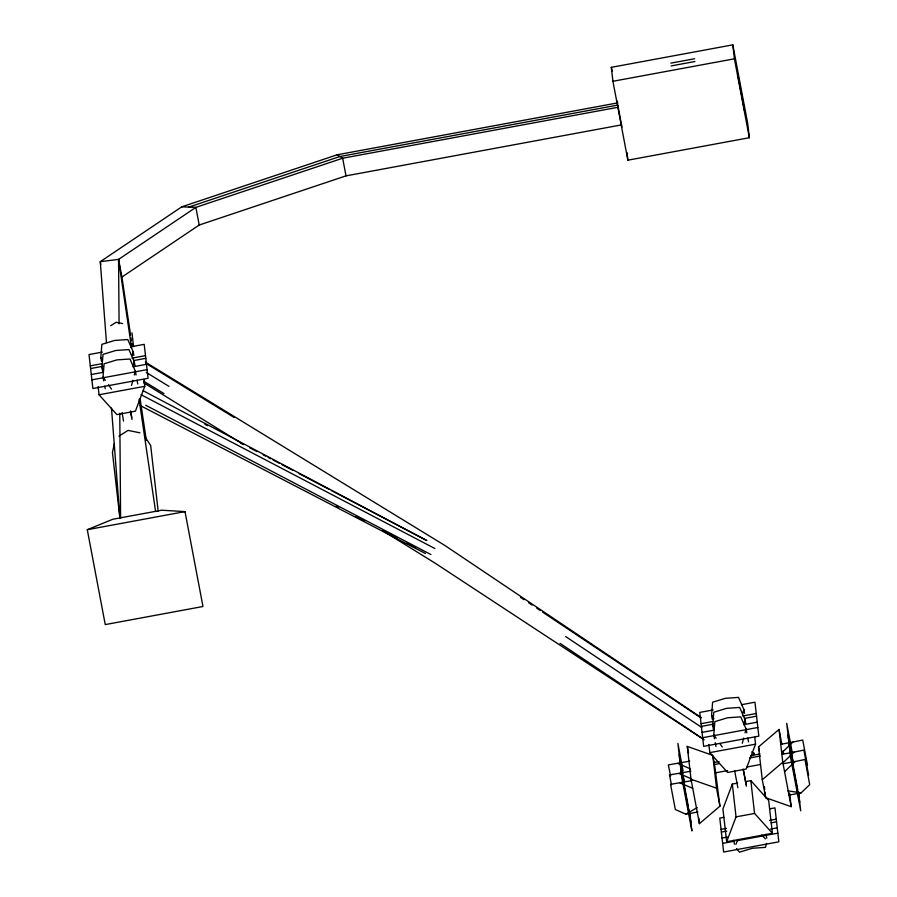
<?xml version="1.0" encoding="UTF-8"?>
<svg xmlns="http://www.w3.org/2000/svg" width="897" height="897" viewBox="0 0 897 897"><rect width="100%" height="100%" fill="white"/><g stroke="black" fill="none" stroke-linecap="round" stroke-linejoin="round"><path stroke-width="1.35" d="M101.552 361.469L100.812 357.589L101.866 344.336L114.648 340.445L127.766 339.537L133.104 351.613L133.844 355.492M102.695 371.515L101.955 367.635L103.009 354.382L115.791 350.492L128.91 349.583L134.247 361.659L134.987 365.539M103.76 380.933L103.032 377.054L104.086 363.79L116.857 359.899L129.975 359.002L135.324 371.078L136.052 374.957M712.308 719.327L711.568 715.447L712.622 702.194L725.404 698.303L738.523 697.395L743.86 709.471L744.6 713.35M713.451 729.373L712.711 725.494L713.765 712.24L726.548 708.35L739.666 707.441L745.003 719.517L745.743 723.397M714.517 738.792L713.788 734.912L714.842 721.648L727.613 717.757L740.731 716.86L746.08 728.936L746.809 732.815M114.424 443.499L112.439 452.514L119.951 518.477M132.072 355.537L133.104 351.613M133.216 365.584L134.247 361.659M131.534 385.441L132.913 380.216M134.292 374.991L135.324 371.078M742.828 713.395L743.86 709.471M743.972 723.442L745.003 719.517M742.29 743.299L743.669 738.074M745.048 732.849L746.08 728.936M766.531 843.427L765.444 847.362L752.325 848.259L739.543 852.15L736.493 848.573M144.002 379.476L144.787 386.304L135.402 411.174L116.879 414.605L99.04 394.77L98.109 386.573M737.603 783.081L732.311 784.068L722.926 808.926L726.671 841.745L772.407 833.279L768.673 800.46L750.834 780.637L745.542 781.612M754.758 737.334L755.543 744.162L746.158 769.032L727.635 772.463L709.796 752.628L708.865 744.432M726.671 841.745L736.045 816.875L732.311 784.068M735.921 844.357L737.827 839.502M752.975 755.678L754.074 753.413L751.753 751.854M782.554 752.045L792.937 742.054L802.737 740.036L807.491 765.186M783.709 762.091L794.08 752.112L803.88 750.083L808.634 775.232M784.774 771.51L795.157 761.519L804.957 759.501L809.711 784.651L801.088 792.881L789.102 795.101M789.629 793.004L791.188 806.672L765.679 797.713L762.271 779.728L758.537 746.909L779.044 729.44L781.848 744.252M719.932 806.179L716.524 788.194L712.79 755.375L687.281 746.427L691.015 779.235L699.425 823.648L719.932 806.179L714.741 765.657M762.271 779.728L782.778 762.248L779.044 729.44M617.753 102.875L337.115 154.8L181.799 206.815L100.273 261.689L106.463 342.553M100.789 264.402L100.273 261.689L118.572 259.401L195.86 207.375L342.665 158.22L618.246 107.225M130.592 335.164L121.914 277.05L199.201 225.024L346.007 175.868L621.587 124.874M110.679 325.734L116.139 322.258L122.508 323.548M118.953 436.177L128.036 430.403L139.943 432.814M691.935 780.614L670.564 784.359L675.329 809.509L685.891 814.196L697.216 807.592M87.289 529.701L112.831 519.251L161.684 510.214L185.006 511.615L202.969 606.507L105.252 624.592L87.289 529.701L185.006 511.615M188.83 207.095L339.896 156.515L617.999 105.05M611.339 67.331L732.815 44.85L747.75 123.752L749.343 137.712L627.866 160.193L612.931 81.279L611.339 67.331L612.113 71.412M670.81 63.149L694.659 58.731M671.135 65.918L694.973 61.512M612.931 81.279L734.408 58.81L732.815 44.85M102.471 352.061L89.016 354.562L92.884 388.513L148.072 378.299L144.204 344.347L130.738 346.836M90.294 365.853L102.415 363.61M132.027 358.127L145.482 355.638M90.608 368.544L102.718 366.301M133.675 360.572L145.796 358.329M91.281 374.52L103.402 372.289M133.014 366.806L146.469 364.317M91.898 379.846L147.086 369.631M99.04 394.77L144.787 386.304M713.227 709.919L699.772 712.42L703.64 746.371L758.828 736.157L754.96 702.205L741.494 704.694M701.05 723.711L713.171 721.468M742.783 715.985L756.238 713.496M701.364 726.402L713.474 724.159M744.432 718.43L756.552 716.187M702.048 732.378L714.158 730.147M743.77 724.664L757.236 722.175M702.654 737.704L757.842 727.489M709.796 752.628L755.543 744.162M670.564 775.983L668.355 764.906L689.715 761.161M780.951 744.275L792.937 742.054M713.608 762.562L719.035 761.564M750.576 755.723L760.073 753.973M713.844 764.603L719.259 763.594M749.455 758.01L760.308 756.003M671.461 784.808L669.498 774.952L690.869 771.207M782.094 754.321L794.08 752.112M715.402 772.855L727.602 770.59M746.954 767.013L760.51 764.502M783.171 763.739L795.157 761.519M685.891 814.196L697.877 811.976M723.812 817.335L719.775 818.086L723.644 852.038L778.831 841.823L774.963 807.872L769.57 808.87M736.045 816.875L754.568 813.444L772.407 833.279M721.053 829.377L726.447 828.38M769.514 820.407L776.241 819.163M721.367 832.068L726.749 831.071M771.173 822.852L776.555 821.854M722.051 838.045L727.433 837.058M770.501 829.086L777.239 827.841M722.657 843.371L734.766 841.128M737.457 840.624L777.845 833.156M181.799 206.815L195.86 207.375L199.201 225.024M787.835 790.829L801.088 792.881M691.015 779.235L716.524 788.194M677.728 763.381L690.455 768.886M678.883 773.427L691.598 778.932M679.948 782.834L692.675 788.34M140.324 405.59L425.413 553.494M204.931 424.337L207.409 425.638M240.889 443.163L243.379 444.464M249.568 447.704L257.013 451.606M263.213 454.846L265.691 456.147M268.169 457.448L270.647 458.737M273.137 460.038L279.337 463.289M281.815 464.579L292.971 470.432M299.172 473.672L328.93 489.257M331.408 490.547L426.894 540.543M141.008 394.68L434.888 548.527M145.729 405.253L430.919 554.559M336.162 506.155L338.64 507.455M355.997 516.537L364.675 521.079M384.521 531.473L386.999 532.773M389.477 534.063L396.923 537.965M406.834 543.156L415.513 547.697M143.24 390.778L426.198 540.263M145.37 362.119L445.024 545.567L701.51 717.779M145.897 363.341L234.072 417.453M146.256 372.446L168.939 386.36M143.744 381.18L163.983 393.604M337.115 154.8L342.665 158.22L346.007 175.868M143.688 382.795L243.536 444.587M382.604 530.654L434.899 563.024L704.134 739.801M520.518 597.346L524.005 599.667M528.647 602.773L532.134 605.105M536.787 608.211L540.274 610.543M542.595 612.09L700.624 717.69M565.693 636.556L701.88 727.557M560.02 643.351L703.304 739.106M761.744 835.085L765.421 838.897M711.568 715.447L713.889 718.744M712.711 725.494L714.259 727.691M713.788 734.912L716.109 738.209M719.977 743.703L722.298 746.999M100.812 357.589L102.359 359.787M101.955 367.635L103.503 369.833M103.032 377.054L105.353 380.35M108.447 384.746L111.542 389.141M144.798 436.637L150.674 445.439L158.186 511.402M737.626 74.036L745.093 113.493M734.408 58.81L749.343 137.712M792.421 753.514L786.703 723.274L790.571 757.236L800.707 810.832L798.565 791.984M787.981 734.576L791.367 752.437M791.883 755.184L793.183 762.058M788.295 737.267L791.154 752.381M791.67 755.128L792.97 762.002M788.968 743.243L797.814 789.965M798.341 792.713L799.115 796.839M789.573 748.569L799.72 802.153M783.115 750.98L783.63 753.671M782.778 762.248L791.188 806.672M758.537 746.909L759.266 750.767M747.795 737.984L748.524 741.864M766.038 834.345L766.767 838.224M617.809 105.252L621.969 127.228M743.4 769.682L746.136 784.169M743.131 769.088L746.371 786.198M734.632 770.658L737.872 787.779M715.257 742.671L715.985 746.551M733.735 840.321L734.475 844.2M713.037 756.664L714.247 763.089M687.281 746.427L688.548 753.155M683.088 770.893L677.885 743.411L681.754 777.374L691.901 830.958L689.894 813.388M679.175 754.713L682.819 773.954M683.335 776.701L684.377 782.195M679.478 757.404L682.595 773.887M683.122 776.645L684.164 782.139M680.161 763.381L688.223 805.977M688.739 808.724L690.309 816.976M680.767 768.695L690.914 822.291M119.077 323.75L118.572 259.401L121.914 277.05M137.039 380.126L137.768 384.006M130.558 410.927L131.803 417.52M130.536 411.645L132.027 419.549M122.059 412.508L123.539 421.119M104.747 386.102L105.229 388.693M131.007 337.934L131.422 340.692M131.837 343.461L132.251 346.231M140.111 398.817L146.323 440.326M118.572 259.401L131.59 348.07M139.113 399.333L155.596 511.559M764.435 786.781L764.737 789.517M765.051 792.242L765.679 797.713M750.834 780.637L754.568 813.444M627.003 152.58L627.866 160.193M617.226 101.103L617.54 103.884M698.797 818.187L699.425 823.648M131.982 332.787L133.563 346.623M139.551 399.243L139.876 402.013M111.486 408.079L119.929 518.231M753.738 752.852L753.828 754.433M119.772 413.282L120.602 518.197"/></g></svg>
